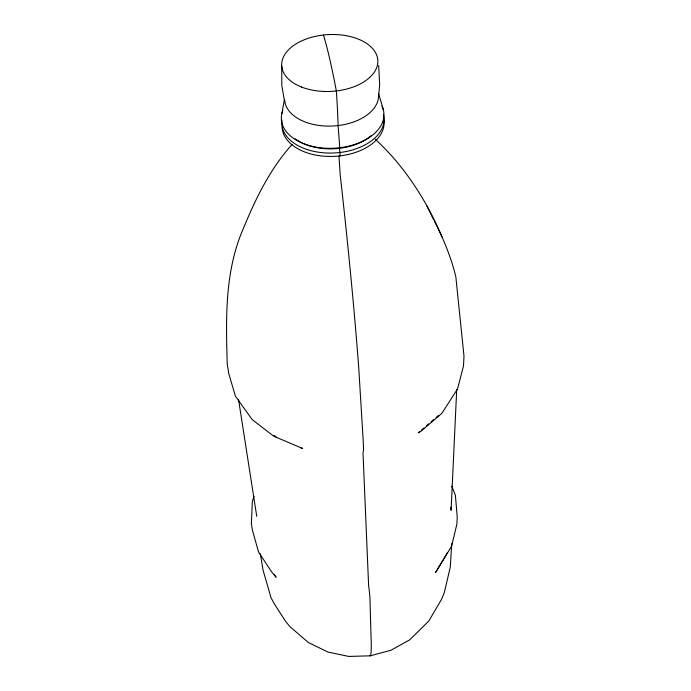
<?xml version="1.0" encoding="UTF-8"?>
<svg xmlns="http://www.w3.org/2000/svg" width="691" height="691" viewBox="0 0 691 691"><rect width="100%" height="100%" fill="white"/><g stroke="black" fill="none" stroke-linecap="round" stroke-linejoin="round"><path stroke-width="1.04" d="M281.773 66.172L281.79 85.442L284.226 99.521M456.716 389.396L451.093 510.321L450.843 507.203M451.741 543.601L450.29 567.009L444.339 592.472L441.661 599.14L428.852 620.967L409.728 639.823L391.063 650.205L370.385 655.811L348.791 656.441L327.923 652.045L308.307 642.483L289.909 626.625L285.867 621.745L274.457 604.133L271.019 597.663L263.055 570.127L260.386 553.741M281.928 113.402L284.303 99.953M254.055 496.319L252.336 501.502L251.369 523.623L252.465 530.386L258.564 552.066L271.554 571.785L276.132 577.322L274.362 574.636M447.267 552.904L435.589 572.493L451.629 546.158L456.881 524.063L457.243 517.231L455.378 495.136L451.724 486.153M292.086 144.445C270.293 168.621 255.886 198.092 243.586 227.935C224.67 270.777 225.853 318.301 227.244 364.079L228.799 373.745L235.441 396.219L252.224 419.601L273.671 436.151L302.684 448.537L300.775 447.716M419.843 431.434L418.219 432.816L420.793 431.4L441.774 413.434L457.554 388.921L463.488 365.954L463.989 356.185L455.844 276.875C451.197 257.467 443.484 238.922 434.397 221.198M421.458 430.052L423.885 427.971M426.312 425.889L428.74 423.816M431.175 421.735L433.603 419.662M436.03 417.58L438.457 415.498M274.094 435.477L276.573 437.386M375.222 139.219C404.693 166.255 426.459 200.459 442.128 237.073M426.563 205.279L433.646 219.807M378.556 93.363L383.289 109.662M238.576 399.769L256.75 516.367M339.436 148.332L340.179 155.864M378.694 65.42L379.67 84.673L378.314 98.778A46.979 28.573 -3.1 0 1 330.099 126.099A46.979 28.573 -3.1 0 1 284.718 100.126M339.773 147.719L338.098 125.563A126.539 9.76 83.7 0 0 336.353 90.962A212.206 16.195 83 0 0 330.436 62.069L328.545 53.941A212.422 16.239 83 0 0 323.405 35.016M339.013 156.33L340.188 174.745A413.183 24.556 83.1 0 1 358.681 366.947L363.19 440.426L363.587 449.945L363 452.881L368.614 585.579A18.415 1.114 81.9 0 1 369.918 597.499L371.05 636.843A146.734 8.085 82.1 0 1 370.54 655.543M370.54 655.526A38.16 2.099 81.8 0 1 369.935 655.405M383.436 117.79A51.065 31.769 -3.1 0 1 338.391 156.062A51.065 31.769 -3.1 0 1 282.127 127.74M383.375 114.404A51.194 31.76 -3.1 0 1 334.867 152.936A51.194 31.76 -3.1 0 1 281.954 120.191M371.516 135.324A47.947 29.696 -3.1 0 1 295.135 138.744M381.985 106.12A51.359 31.734 -3.1 0 1 333.693 148.228A51.359 31.734 -3.1 0 1 282.792 110.681M301.57 87.057A48.154 28.435 -3.1 0 0 377.614 64.22A48.154 28.435 -3.1 0 0 310.086 37.729A48.154 28.435 -3.1 0 0 301.57 87.057"/></g></svg>
